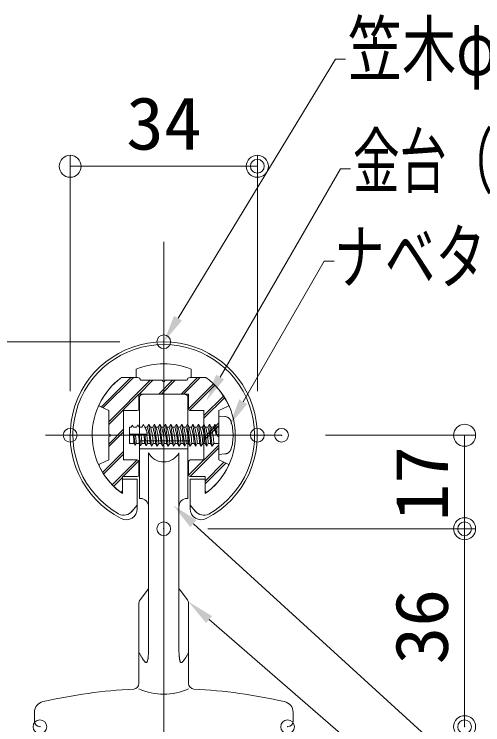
# Model space of a CAD drawing. Units: millimetres, scale not verified. Extents: x -1000 to 1000, y -693 to 692.
# Drawn here: x -863.4 to -778.3, y 50.3 to 179.5 of the extents above; entities that cross this region are included whole.
import ezdxf
from ezdxf.enums import TextEntityAlignment as Align

# ---------------------------------------------------------------- set-up
doc = ezdxf.new("R2010")
doc.units = ezdxf.units.MM
doc.header["$LTSCALE"] = 5
doc.header["$PDMODE"] = 32
doc.header["$PDSIZE"] = 2.5
doc.linetypes.add('DASHED1', pattern=[1.8, 1.2, -0.6])
for name, color, linetype, lineweight in [('0-2_1', 3, 'Continuous', 9), ('0-3_center', 5, 'Continuous', 9), ('0-5_0', 1, 'Continuous', 9), ('0-6_DEFPOINTS', 7, 'Continuous', 9), ('0-D_ﾌﾞﾗｹｯﾄ', 7, 'DASHED1', 9), ('1-1_sunpou', 1, 'Continuous', 9), ('1-A_PARTS5', 4, 'DASHED1', 9), ('1-B_CSLAYER1', 5, 'Continuous', 9), ('1-C_GRE_M', 3, 'Continuous', 9), ('1-D_YEL_M', 2, 'Continuous', 9), ('1-E_CYA_SS', 134, 'Continuous', 9), ('1-F_CYA_M', 4, 'Continuous', 9)]:
    doc.layers.add(name, color=color, linetype=linetype, lineweight=lineweight)
doc.styles.add('ＭＳ ゴシック', font='')
doc.styles.get('ＭＳ ゴシック').set_extended_font_data('MS Gothic')

# ---------------------------------------------------------------- blocks, each defined once
blk = doc.blocks.new('_ORIGIN')
at = {"layer": '0-5_0'}
blk.add_line((0, 0), (-5, 0), dxfattribs=at)
blk.add_circle((0, 0), 2.5, dxfattribs=at)
blk = doc.blocks.new('MLeader3')
at = {"layer": '1-1_sunpou'}
blk.add_lwpolyline([(-833.676, 124.201), (-805.072, 171.324), (-803.272, 171.324)], dxfattribs=at)
at = {"layer": '1-1_sunpou', "color": 11}
blk.add_solid([(-832.964, 123.769), (-834.389, 124.633), (-836.271, 119.927)], dxfattribs=at)
at = {"layer": '1-1_sunpou', "color": 2, "style": 'ＭＳ ゴシック', "width": 0.75}
blk.add_text('笠木φ34', height=9.621, dxfattribs=at).set_placement((-802.822, 165.523), align=Align.BOTTOM_LEFT)
blk = doc.blocks.new('MLeader4')
at = {"layer": '1-1_sunpou'}
blk.add_lwpolyline([(-826.035, 113.502), (-804.17, 151.373), (-802.37, 151.373)], dxfattribs=at)
at = {"layer": '1-1_sunpou', "color": 11}
blk.add_solid([(-825.313, 113.085), (-826.757, 113.919), (-828.535, 109.172)], dxfattribs=at)
at = {"layer": '1-1_sunpou', "color": 2, "style": 'ＭＳ ゴシック', "width": 0.65}
blk.add_text('金台（アルミ押出形材）', height=9.604, dxfattribs=at).set_placement((-801.92, 145.123), align=Align.BOTTOM_LEFT)
blk = doc.blocks.new('MLeader5')
at = {"layer": '1-1_sunpou'}
blk.add_lwpolyline([(-821.849, 109.03), (-807.102, 134.573), (-805.302, 134.573)], dxfattribs=at)
at = {"layer": '1-1_sunpou', "color": 11}
blk.add_solid([(-821.128, 108.613), (-822.571, 109.447), (-824.349, 104.7)], dxfattribs=at)
at = {"layer": '1-1_sunpou', "color": 2, "style": 'ＭＳ ゴシック', "width": 0.7}
blk.add_text('ナベタッピングビスM4×16', height=9.621, dxfattribs=at).set_placement((-805.306, 127.688), align=Align.BOTTOM_LEFT)
blk = doc.blocks.new('MLeader6')
at = {"layer": '1-1_sunpou'}
blk.add_lwpolyline([(-828.037, 69.4), (-778.42, 26.339), (-776.62, 26.339)], dxfattribs=at)
at = {"layer": '1-1_sunpou', "color": 11}
blk.add_solid([(-828.583, 68.771), (-827.491, 70.03), (-831.813, 72.677)], dxfattribs=at)
blk = doc.blocks.new('MLeader31')
at = {"layer": '1-1_sunpou'}
blk.add_lwpolyline([(-830.888, 86.841), (-778.42, 38.93), (-776.62, 38.93)], dxfattribs=at)
at = {"layer": '1-1_sunpou', "color": 11}
blk.add_solid([(-831.45, 86.225), (-830.327, 87.456), (-834.581, 90.212)], dxfattribs=at)

msp = doc.modelspace()

# ---------------------------------------------------------------- linework, layer by layer
at = {"layer": '0-2_1'}
for p, q in [((-836.271, 110.427), (-840.184, 110.322)), ((-836.271, 110.427), (-832.358, 110.326)), ((-840.671, 91.427), (-840.671, 109.822)), ((-831.871, 91.427), (-831.871, 109.826)), ((-831.871, 101.927), (-840.671, 101.927)), ((-840.671, 100.427), (-831.871, 100.427)), ((-839.021, 99.749), (-839.021, 63.727)), ((-833.521, 99.749), (-833.521, 63.727)), ((-840.567, 72.995), (-839.225, 74.758)), ((-833.317, 74.758), (-831.975, 72.995)), ((-840.771, 72.39), (-840.771, 57.777)), ((-831.771, 72.39), (-831.771, 57.777)), ((-859.771, 50.927), (-859.771, 52.539)), ((-812.771, 50.927), (-812.771, 52.539))]:
    msp.add_line(p, q, dxfattribs=at)
at = {"layer": '0-2_1', "color": 4}
for p, q in [((-841.078, 90.194), (-842.061, 89.082)), ((-831.464, 90.194), (-830.481, 89.082))]:
    msp.add_line(p, q, dxfattribs=at)
at = {"layer": '0-2_1'}
for points in [[(-840.101, 62.254), (-840.159, 62.344), (-840.217, 62.437), (-840.277, 62.534), (-840.337, 62.634), (-840.398, 62.736), (-840.459, 62.84), (-840.521, 62.946), (-840.583, 63.054), (-840.646, 63.163), (-840.708, 63.273), (-840.771, 63.383)], [(-839.021, 63.727), (-839.028, 63.602), (-839.035, 63.477), (-839.042, 63.353), (-839.05, 63.231), (-839.058, 63.109), (-839.066, 62.99), (-839.075, 62.873), (-839.085, 62.759), (-839.095, 62.647), (-839.106, 62.54), (-839.118, 62.436), (-839.131, 62.336), (-839.145, 62.241), (-839.16, 62.15), (-839.177, 62.066), (-839.195, 61.986), (-839.214, 61.913), (-839.235, 61.847), (-839.258, 61.787), (-839.282, 61.735), (-839.308, 61.69), (-839.336, 61.654), (-839.366, 61.625), (-839.398, 61.606), (-839.432, 61.596), (-839.468, 61.595), (-839.507, 61.602), (-839.547, 61.619), (-839.59, 61.643), (-839.634, 61.676), (-839.68, 61.715), (-839.728, 61.762), (-839.777, 61.815), (-839.828, 61.875), (-839.88, 61.94), (-839.933, 62.012), (-839.988, 62.088), (-840.044, 62.169), (-840.101, 62.254)], [(-833.521, 63.727), (-833.514, 63.602), (-833.507, 63.477), (-833.499, 63.353), (-833.492, 63.231), (-833.484, 63.109), (-833.475, 62.99), (-833.467, 62.873), (-833.457, 62.759), (-833.447, 62.647), (-833.436, 62.54), (-833.424, 62.436), (-833.411, 62.336), (-833.396, 62.241), (-833.381, 62.15), (-833.365, 62.066), (-833.347, 61.986), (-833.327, 61.913), (-833.306, 61.847), (-833.284, 61.787), (-833.26, 61.735), (-833.234, 61.69), (-833.206, 61.654), (-833.176, 61.625), (-833.144, 61.606), (-833.11, 61.596), (-833.073, 61.595), (-833.035, 61.602), (-832.994, 61.619), (-832.952, 61.643), (-832.907, 61.676), (-832.861, 61.715), (-832.814, 61.762), (-832.765, 61.815), (-832.714, 61.875), (-832.662, 61.94), (-832.608, 62.012), (-832.553, 62.088), (-832.498, 62.169), (-832.441, 62.254)], [(-832.441, 62.254), (-832.383, 62.344), (-832.324, 62.437), (-832.265, 62.534), (-832.204, 62.634), (-832.144, 62.736), (-832.082, 62.84), (-832.021, 62.946), (-831.958, 63.054), (-831.896, 63.163), (-831.833, 63.273), (-831.771, 63.383), (-831.771, 63.383)]]:
    msp.add_lwpolyline(points, dxfattribs=at)
at = {"layer": '0-2_1', "color": 4}
for centre, radius, start, end in [((-836.271, 102.927), 16.5, 299.66152, 240.1475), ((-843.567, 90.395), 2, 243.62931, 321.78562), ((-828.975, 90.395), 2, 218.21437, 296.37068)]:
    msp.add_arc(centre, radius, start, end, dxfattribs=at)
at = {"layer": '0-2_1'}
for centre, radius, start, end in [((-840.171, 109.822), 0.5, 91.53287, 180), ((-832.371, 109.826), 0.5, 360, 88.52481), ((-836.271, 101.153), 3.088, 207.05138, 332.94862), ((-840.521, 89.927), 1.5, 0, 90), ((-832.021, 89.927), 1.5, 90, 180), ((-840.021, 75.364), 1, 322.7336, 0), ((-832.521, 75.364), 1, 180, 217.2664), ((-839.771, 72.39), 1, 142.7336, 180), ((-832.771, 72.39), 1, 360, 37.2664), ((-841.771, 57.777), 1, 273.12161, 360), ((-830.771, 57.777), 1, 180, 266.87839), ((-836.271, -43.073), 100, 93.12161, 102.67308), ((-836.271, 66.466), 10.646, 244.99492, 295.00508), ((-836.271, -43.073), 100, 77.32692, 86.87839), ((-857.771, 52.539), 2, 102.67308, 180), ((-814.771, 52.539), 2, 360, 77.32692), ((-858.771, 50.927), 1, 180, 270), ((-813.771, 50.927), 1, 270, 0)]:
    msp.add_arc(centre, radius, start, end, dxfattribs=at)
at = {"layer": '0-3_center'}
msp.add_line((-836.271, 138.114), (-836.271, -609.073), dxfattribs=at)
at = {"layer": '0-5_0'}
for p, q in [((-844.271, 119.927), (-938.313, 119.927)), ((-844.271, 119.927), (-917.358, 119.927)), ((-806.873, 102.927), (-779.618, 102.927)), ((-781.618, 98.927), (-781.618, 89.927)), ((-828.271, 85.927), (-779.618, 85.927)), ((-828.271, 85.927), (-779.618, 85.927)), ((-781.618, 81.927), (-781.618, 53.927))]:
    msp.add_line(p, q, dxfattribs=at)
at = {"layer": '0-6_DEFPOINTS'}
for p in [(-819.271, 151.835), (-836.271, 119.927), (-853.271, 102.927), (-819.271, 102.927), (-814.873, 102.927), (-836.271, 85.927), (-781.618, 85.927), (-858.771, 49.927), (-813.771, 49.927), (-781.618, 49.927)]:
    msp.add_point(p, dxfattribs=at)
at = {"layer": '0-D_ﾌﾞﾗｹｯﾄ', "linetype": 'Continuous'}
for p, q in [((-840.521, 91.427), (-840.671, 91.427)), ((-832.021, 91.427), (-831.871, 91.427))]:
    msp.add_line(p, q, dxfattribs=at)
at = {"layer": '1-1_sunpou'}
for p, q in [((-853.271, 110.927), (-853.271, 153.835)), ((-819.271, 110.927), (-819.271, 153.835)), ((-849.271, 151.835), (-823.271, 151.835))]:
    msp.add_line(p, q, dxfattribs=at)
at = {"layer": '1-A_PARTS5'}
for p, q in [((-841.971, 104.777), (-842.173, 104.427)), ((-841.971, 104.777), (-841.769, 104.427)), ((-840.971, 104.827), (-841.202, 104.427)), ((-840.971, 104.827), (-840.74, 104.427)), ((-839.971, 104.877), (-840.231, 104.427)), ((-839.971, 104.877), (-839.711, 104.427)), ((-838.971, 104.927), (-839.26, 104.427)), ((-838.971, 104.927), (-838.683, 104.427)), ((-838.971, 104.927), (-838.471, 100.927)), ((-837.971, 104.927), (-838.26, 104.427)), ((-837.971, 104.927), (-837.683, 104.427)), ((-837.971, 104.927), (-837.471, 100.927)), ((-836.971, 104.927), (-837.26, 104.427)), ((-836.971, 104.927), (-836.683, 104.427)), ((-836.971, 104.927), (-836.471, 100.927)), ((-835.971, 104.927), (-836.26, 104.427)), ((-835.971, 104.927), (-835.683, 104.427)), ((-835.971, 104.927), (-835.471, 100.927)), ((-834.971, 104.927), (-835.26, 104.427)), ((-834.971, 104.927), (-834.683, 104.427)), ((-834.971, 104.927), (-834.471, 100.927)), ((-833.971, 104.927), (-834.26, 104.427)), ((-833.971, 104.927), (-833.683, 104.427)), ((-833.971, 104.927), (-833.471, 100.927)), ((-832.971, 104.927), (-833.26, 104.427)), ((-832.971, 104.927), (-832.683, 104.427)), ((-832.971, 104.927), (-832.471, 100.927)), ((-831.971, 104.927), (-832.26, 104.427)), ((-831.971, 104.927), (-831.683, 104.427)), ((-831.971, 104.927), (-831.471, 100.927)), ((-830.971, 104.927), (-831.26, 104.427)), ((-830.971, 104.927), (-830.683, 104.427)), ((-830.971, 104.927), (-830.471, 100.927)), ((-829.971, 104.927), (-830.26, 104.427)), ((-829.971, 104.927), (-829.683, 104.427)), ((-829.971, 104.927), (-829.471, 100.927)), ((-828.971, 104.927), (-829.26, 104.427)), ((-828.971, 104.927), (-828.683, 104.427)), ((-828.971, 104.927), (-828.471, 100.927)), ((-827.971, 104.927), (-828.26, 104.427)), ((-827.971, 104.927), (-827.683, 104.427)), ((-827.971, 104.927), (-827.471, 100.927)), ((-826.971, 104.927), (-827.26, 104.427)), ((-826.971, 104.927), (-826.683, 104.427)), ((-826.971, 104.927), (-826.721, 102.927)), ((-842.173, 104.427), (-842.521, 104.427)), ((-842.521, 104.427), (-842.521, 101.427)), ((-841.202, 104.427), (-841.769, 104.427)), ((-840.231, 104.427), (-840.74, 104.427)), ((-839.26, 104.427), (-839.711, 104.427)), ((-838.26, 104.427), (-838.683, 104.427)), ((-837.26, 104.427), (-837.683, 104.427)), ((-836.26, 104.427), (-836.683, 104.427)), ((-835.26, 104.427), (-835.683, 104.427)), ((-834.26, 104.427), (-834.683, 104.427)), ((-833.26, 104.427), (-833.683, 104.427)), ((-833.26, 104.427), (-833.683, 104.427)), ((-832.26, 104.427), (-832.683, 104.427)), ((-831.26, 104.427), (-831.683, 104.427)), ((-830.26, 104.427), (-830.683, 104.427)), ((-829.26, 104.427), (-829.683, 104.427)), ((-828.26, 104.427), (-828.683, 104.427)), ((-827.26, 104.427), (-827.683, 104.427)), ((-826.271, 104.427), (-826.683, 104.427)), ((-826.271, 104.427), (-826.271, 101.427)), ((-842.521, 103.105), (-839.282, 103.105)), ((-841.725, 103.105), (-841.471, 101.077)), ((-840.731, 103.105), (-840.471, 101.027)), ((-839.737, 103.105), (-839.471, 100.977)), ((-841.673, 101.427), (-842.521, 101.427)), ((-841.471, 101.077), (-841.673, 101.427)), ((-841.471, 101.077), (-841.269, 101.427)), ((-840.702, 101.427), (-841.269, 101.427)), ((-840.471, 101.027), (-840.702, 101.427)), ((-840.471, 101.027), (-840.24, 101.427)), ((-839.731, 101.427), (-840.24, 101.427)), ((-839.471, 100.977), (-839.731, 101.427)), ((-839.471, 100.977), (-839.211, 101.427)), ((-838.76, 101.427), (-839.211, 101.427)), ((-838.471, 100.927), (-838.76, 101.427)), ((-838.471, 100.927), (-838.183, 101.427)), ((-837.76, 101.427), (-838.183, 101.427)), ((-837.471, 100.927), (-837.76, 101.427)), ((-837.471, 100.927), (-837.183, 101.427)), ((-836.76, 101.427), (-837.183, 101.427)), ((-836.471, 100.927), (-836.76, 101.427)), ((-836.471, 100.927), (-836.183, 101.427)), ((-835.76, 101.427), (-836.183, 101.427)), ((-835.471, 100.927), (-835.76, 101.427)), ((-835.471, 100.927), (-835.183, 101.427)), ((-834.76, 101.427), (-835.183, 101.427)), ((-834.471, 100.927), (-834.76, 101.427)), ((-834.471, 100.927), (-834.183, 101.427)), ((-833.76, 101.427), (-834.183, 101.427)), ((-833.471, 100.927), (-833.76, 101.427)), ((-833.471, 100.927), (-833.183, 101.427)), ((-832.76, 101.427), (-833.183, 101.427)), ((-832.471, 100.927), (-832.76, 101.427)), ((-832.471, 100.927), (-832.183, 101.427)), ((-831.76, 101.427), (-832.183, 101.427)), ((-831.471, 100.927), (-831.76, 101.427)), ((-831.471, 100.927), (-831.183, 101.427)), ((-830.76, 101.427), (-831.183, 101.427)), ((-830.471, 100.927), (-830.76, 101.427)), ((-830.471, 100.927), (-830.183, 101.427)), ((-829.76, 101.427), (-830.183, 101.427)), ((-829.471, 100.927), (-829.76, 101.427)), ((-829.471, 100.927), (-829.183, 101.427)), ((-828.76, 101.427), (-829.183, 101.427)), ((-828.471, 100.927), (-828.76, 101.427)), ((-828.471, 100.927), (-828.183, 101.427)), ((-827.76, 101.427), (-828.183, 101.427)), ((-827.471, 100.927), (-827.76, 101.427)), ((-827.471, 100.927), (-827.183, 101.427)), ((-826.271, 101.427), (-827.183, 101.427)), ((-825.151, 99.525), (-826.271, 99.427))]:
    msp.add_line(p, q, dxfattribs=at)
msp.add_lwpolyline([(-825.151, 106.329), (-826.271, 106.427), (-826.271, 99.427)], dxfattribs=at)
for centre, radius, start, end in [((-825.265, 105.034), 1.3, 15.88085, 85), ((-832.671, 102.927), 9, 344.11915, 15.88085), ((-842.206, 102.885), 2.933, 4.28837, 31.71014), ((-850.581, 100.998), 11.829, 2.07628, 16.84836), ((-850.004, 100.998), 11.829, 2.07628, 16.84836), ((-849.581, 100.998), 11.829, 2.07628, 16.84836), ((-849.004, 100.998), 11.829, 2.07628, 16.84836), ((-848.581, 100.998), 11.829, 2.07628, 16.84836), ((-848.004, 100.998), 11.829, 2.07628, 16.84836), ((-847.581, 100.998), 11.829, 2.07628, 16.84836), ((-847.004, 100.998), 11.829, 2.07628, 16.84836), ((-846.581, 100.998), 11.829, 2.07628, 16.84836), ((-846.004, 100.998), 11.829, 2.07628, 16.84836), ((-845.581, 100.998), 11.829, 2.07628, 16.84836), ((-845.004, 100.998), 11.829, 2.07628, 16.84836), ((-844.581, 100.998), 11.829, 2.07628, 16.84836), ((-844.004, 100.998), 11.829, 2.07628, 16.84836), ((-843.581, 100.998), 11.829, 2.07628, 16.84836), ((-843.004, 100.998), 11.829, 2.07628, 16.84836), ((-842.581, 100.998), 11.829, 2.07628, 16.84836), ((-842.004, 100.998), 11.829, 2.07628, 16.84836), ((-841.581, 100.998), 11.829, 2.07628, 16.84836), ((-841.004, 100.998), 11.829, 2.07628, 16.84836), ((-840.581, 100.998), 11.829, 2.07628, 16.84836), ((-840.004, 100.998), 11.829, 2.07628, 16.84836), ((-839.581, 100.998), 11.829, 2.07628, 16.84836), ((-839.004, 100.998), 11.829, 2.07628, 16.84836), ((-836.061, 100.419), 9.671, 15.0273, 24.48082), ((-831.071, 103.789), 4.434, 348.78218, 8.26391), ((-853.495, 100.998), 11.829, 2.07628, 10.2574), ((-853.091, 100.998), 11.829, 2.07628, 10.2574), ((-852.524, 100.998), 11.829, 2.07628, 10.2574), ((-852.062, 100.998), 11.829, 2.07628, 10.2574), ((-851.553, 100.998), 11.829, 2.07628, 10.2574), ((-851.033, 100.998), 11.829, 2.07628, 10.2574), ((-825.265, 100.82), 1.3, 275, 344.11915)]:
    msp.add_arc(centre, radius, start, end, dxfattribs=at)
at = {"layer": '1-B_CSLAYER1'}
for p, q in [((-836.271, 85.105), (-836.271, 123.22)), ((-857.724, 102.927), (-814.873, 102.927))]:
    msp.add_line(p, q, dxfattribs=at)
at = {"layer": '1-C_GRE_M'}
msp.add_line((-840.171, 110.427), (-832.371, 110.427), dxfattribs=at)
at = {"layer": '1-D_YEL_M'}
for p, q in [((-841.271, 113.427), (-841.271, 114.927)), ((-831.271, 113.427), (-831.271, 114.927)), ((-841.271, 113.427), (-843.936, 113.427)), ((-831.271, 113.427), (-828.606, 113.427)), ((-841.071, 89.557), (-841.071, 94.927)), ((-831.471, 89.557), (-831.471, 94.927)), ((-831.471, 94.927), (-828.771, 94.927)), ((-828.771, 94.927), (-828.771, 92.308))]:
    msp.add_line(p, q, dxfattribs=at)
msp.add_lwpolyline([(-841.071, 94.927), (-843.771, 94.927), (-843.771, 92.308)], dxfattribs=at)
for centre, radius, start, end in [((-836.271, 102.927), 17, 296.9579, 243.04229), ((-836.271, 102.927), 13, 67.38027, 112.61992), ((-836.271, 102.927), 13, 126.12895, 234.76569), ((-836.271, 102.927), 13, 305.2345, 53.87122), ((-843.071, 89.557), 2, 243.04226, 0.00009), ((-829.471, 89.557), 2, 180.00009, 296.95793)]:
    msp.add_arc(centre, radius, start, end, dxfattribs=at)
at = {"layer": '1-E_CYA_SS'}
for p, q in [((-847.64, 108.043), (-842.257, 113.427)), ((-847.312, 107.895), (-841.78, 113.427)), ((-846.271, 105.372), (-838.716, 112.927)), ((-841.021, 113.427), (-843.936, 113.427)), ((-840.739, 110.427), (-838.239, 112.927)), ((-840.521, 112.927), (-836.471, 112.927)), ((-837.174, 110.427), (-834.674, 112.927)), ((-836.698, 110.427), (-834.198, 112.927)), ((-836.471, 112.827), (-836.471, 112.927)), ((-836.071, 112.927), (-832.021, 112.927)), ((-836.071, 112.827), (-836.071, 112.927)), ((-833.133, 110.427), (-830.133, 113.427)), ((-832.657, 110.427), (-829.657, 113.427)), ((-831.521, 113.427), (-828.606, 113.427)), ((-831.771, 107.748), (-827.258, 112.261)), ((-831.59, 107.453), (-827.002, 112.04)), ((-846.271, 104.895), (-840.771, 110.395)), ((-840.771, 107.727), (-840.771, 110.427)), ((-840.771, 110.427), (-831.771, 110.427)), ((-831.771, 107.727), (-831.771, 110.427)), ((-828.971, 106.507), (-825.427, 110.05)), ((-828.971, 106.031), (-825.252, 109.75)), ((-846.271, 107.427), (-847.849, 108.137)), ((-846.271, 103.127), (-846.271, 107.427)), ((-841.071, 107.427), (-843.571, 107.427)), ((-843.571, 98.427), (-843.571, 107.427)), ((-831.471, 107.427), (-828.971, 107.427)), ((-828.971, 107.427), (-828.971, 98.427)), ((-826.271, 107.427), (-824.693, 108.137)), ((-826.271, 103.127), (-826.271, 107.427)), ((-828.971, 102.466), (-826.271, 105.166)), ((-828.971, 101.99), (-826.271, 104.69)), ((-846.271, 101.33), (-843.571, 104.03)), ((-846.271, 100.854), (-843.571, 103.554)), ((-846.171, 103.127), (-846.271, 103.127)), ((-846.171, 102.727), (-846.271, 102.727)), ((-846.271, 98.427), (-846.271, 102.727)), ((-826.371, 103.127), (-826.271, 103.127)), ((-826.371, 102.727), (-826.271, 102.727)), ((-831.757, 95.639), (-826.271, 101.125)), ((-847.356, 96.204), (-843.571, 99.989)), ((-847.182, 95.902), (-843.571, 99.513)), ((-831.491, 95.429), (-826.271, 100.649)), ((-847.849, 97.717), (-846.271, 98.427)), ((-845.614, 93.905), (-841.092, 98.427)), ((-843.616, 95.427), (-840.796, 98.247)), ((-841.071, 98.427), (-843.571, 98.427)), ((-831.471, 98.427), (-828.971, 98.427)), ((-840.771, 95.727), (-840.771, 98.127)), ((-831.771, 95.727), (-831.771, 98.127)), ((-828.771, 94.584), (-825.344, 98.01)), ((-828.771, 94.108), (-825.016, 97.862)), ((-845.365, 93.678), (-843.771, 95.272)), ((-843.771, 95.427), (-843.771, 92.904)), ((-841.071, 95.427), (-843.771, 95.427)), ((-831.471, 95.427), (-828.771, 95.427)), ((-828.771, 95.427), (-828.771, 92.904))]:
    msp.add_line(p, q, dxfattribs=at)
msp.add_lwpolyline([(-824.693, 97.717), (-826.271, 98.427), (-826.271, 102.727)], dxfattribs=at)
for centre, radius, start, end in [((-836.271, 102.927), 13, 126.12895, 154.41912), ((-841.021, 112.927), 0.5, 0.00009, 90.00009), ((-836.271, 112.827), 0.2, 180.00009, 0.00009), ((-831.521, 112.927), 0.5, 90.00009, 180.00009), ((-836.271, 102.927), 13, 25.58127, 53.87131), ((-847.726, 108.411), 0.3, 154.41912, 245.77341), ((-841.071, 107.727), 0.3, 270.00009, 0.00009), ((-831.471, 107.727), 0.3, 180.00009, 270.00009), ((-824.816, 108.411), 0.3, 294.22854, 25.58127), ((-846.171, 102.927), 0.2, 269.99991, 89.99991), ((-826.371, 102.927), 0.2, 90.00009, 270.00009), ((-841.071, 98.127), 0.3, 0.00009, 90.00009), ((-831.471, 98.127), 0.3, 90.00009, 180.00009), ((-847.726, 97.443), 0.3, 114.22767, 205.58146), ((-836.271, 102.927), 13, 205.58146, 232.10827), ((-836.271, 102.927), 13, 307.89196, 334.41869), ((-824.816, 97.443), 0.3, 334.41869, 65.77224), ((-841.071, 95.727), 0.3, 270.00009, 0.00009), ((-831.471, 95.727), 0.3, 180.00009, 270.00009), ((-844.071, 92.904), 0.3, 232.10827, 0.00009), ((-828.471, 92.904), 0.3, 180.00009, 307.89196)]:
    msp.add_arc(centre, radius, start, end, dxfattribs=at)
at = {"layer": '1-F_CYA_M'}
for p, q in [((-841.021, 113.427), (-843.936, 113.427)), ((-840.521, 112.927), (-836.471, 112.927)), ((-836.471, 112.827), (-836.471, 112.927)), ((-836.071, 112.827), (-836.071, 112.927)), ((-836.071, 112.927), (-832.021, 112.927)), ((-831.521, 113.427), (-828.606, 113.427)), ((-840.771, 110.427), (-831.771, 110.427)), ((-840.771, 107.727), (-840.771, 110.427)), ((-831.771, 107.727), (-831.771, 110.427)), ((-846.271, 107.427), (-847.849, 108.137)), ((-846.271, 103.127), (-846.271, 107.427)), ((-843.571, 98.427), (-843.571, 107.427)), ((-841.071, 107.427), (-843.571, 107.427)), ((-831.471, 107.427), (-828.971, 107.427)), ((-828.971, 107.427), (-828.971, 98.427)), ((-826.271, 107.427), (-824.693, 108.137)), ((-826.271, 103.127), (-826.271, 107.427)), ((-846.171, 103.127), (-846.271, 103.127)), ((-846.271, 98.427), (-846.271, 102.727)), ((-846.171, 102.727), (-846.271, 102.727)), ((-826.371, 103.127), (-826.271, 103.127)), ((-826.371, 102.727), (-826.271, 102.727)), ((-826.271, 98.427), (-826.271, 102.727)), ((-847.849, 97.717), (-846.271, 98.427)), ((-841.071, 98.427), (-843.571, 98.427)), ((-831.471, 98.427), (-828.971, 98.427)), ((-824.693, 97.717), (-826.271, 98.427)), ((-840.771, 95.727), (-840.771, 98.127)), ((-831.771, 95.727), (-831.771, 98.127)), ((-841.071, 95.427), (-843.771, 95.427)), ((-843.771, 95.427), (-843.771, 92.904)), ((-831.471, 95.427), (-828.771, 95.427)), ((-828.771, 95.427), (-828.771, 92.904))]:
    msp.add_line(p, q, dxfattribs=at)
for centre, radius, start, end in [((-836.271, 102.927), 13, 126.12895, 154.41912), ((-841.021, 112.927), 0.5, 0.00009, 90.00009), ((-836.271, 112.827), 0.2, 180.00009, 0.00009), ((-831.521, 112.927), 0.5, 90.00009, 180.00009), ((-836.271, 102.927), 13, 25.58127, 53.87131), ((-847.726, 108.411), 0.3, 154.41912, 245.77341), ((-841.071, 107.727), 0.3, 270.00009, 0.00009), ((-831.471, 107.727), 0.3, 180.00009, 270.00009), ((-824.816, 108.411), 0.3, 294.22854, 25.58127), ((-846.171, 102.927), 0.2, 269.99991, 89.99991), ((-826.371, 102.927), 0.2, 90.00009, 270.00009), ((-841.071, 98.127), 0.3, 0.00009, 90.00009), ((-831.471, 98.127), 0.3, 90.00009, 180.00009), ((-847.726, 97.443), 0.3, 114.22767, 205.58146), ((-836.271, 102.927), 13, 205.58146, 232.10827), ((-836.271, 102.927), 13, 307.89196, 334.41869), ((-824.816, 97.443), 0.3, 334.41869, 65.77224), ((-841.071, 95.727), 0.3, 270.00009, 0.00009), ((-831.471, 95.727), 0.3, 180.00009, 270.00009), ((-844.071, 92.904), 0.3, 232.10827, 0.00009), ((-828.471, 92.904), 0.3, 180.00009, 307.89196)]:
    msp.add_arc(centre, radius, start, end, dxfattribs=at)

# ---------------------------------------------------------------- block references
at = {"layer": '0-5_0', "xscale": 0.8, "yscale": 0.8}
for p, rotation in [((-781.618, 102.927), 90), ((-781.618, 85.927), 270), ((-781.618, 85.927), 90), ((-781.618, 49.927), 270)]:
    msp.add_blockref('_ORIGIN', p, dxfattribs=dict(at, rotation=rotation))
at = {"layer": '1-1_sunpou'}
for name in ['MLeader3', 'MLeader4', 'MLeader5', 'MLeader31', 'MLeader6']:
    msp.add_blockref(name, (0, 0), dxfattribs=at)
at = {"layer": '1-1_sunpou', "xscale": 0.8, "yscale": 0.8, "rotation": 180}
msp.add_blockref('_ORIGIN', (-853.271, 151.835), dxfattribs=at)
at = {"layer": '1-1_sunpou', "xscale": 0.8, "yscale": 0.8}
msp.add_blockref('_ORIGIN', (-819.271, 151.835), dxfattribs=at)

# ---------------------------------------------------------------- texts
at = {"layer": '0-5_0', "color": 2, "style": 'ＭＳ ゴシック', "width": 1.05}
for s, p in [('17', (-781.768, 87.26)), ('36', (-781.768, 61.26))]:
    msp.add_text(s, height=9.604, rotation=90, dxfattribs=at).set_placement(p, align=Align.BOTTOM_LEFT)
at = {"layer": '1-1_sunpou', "color": 2, "style": 'ＭＳ ゴシック', "width": 1.05}
msp.add_text('34', height=9.604, dxfattribs=at).set_placement((-843.104, 151.985), align=Align.BOTTOM_LEFT)

doc.saveas('drawing.dxf')
